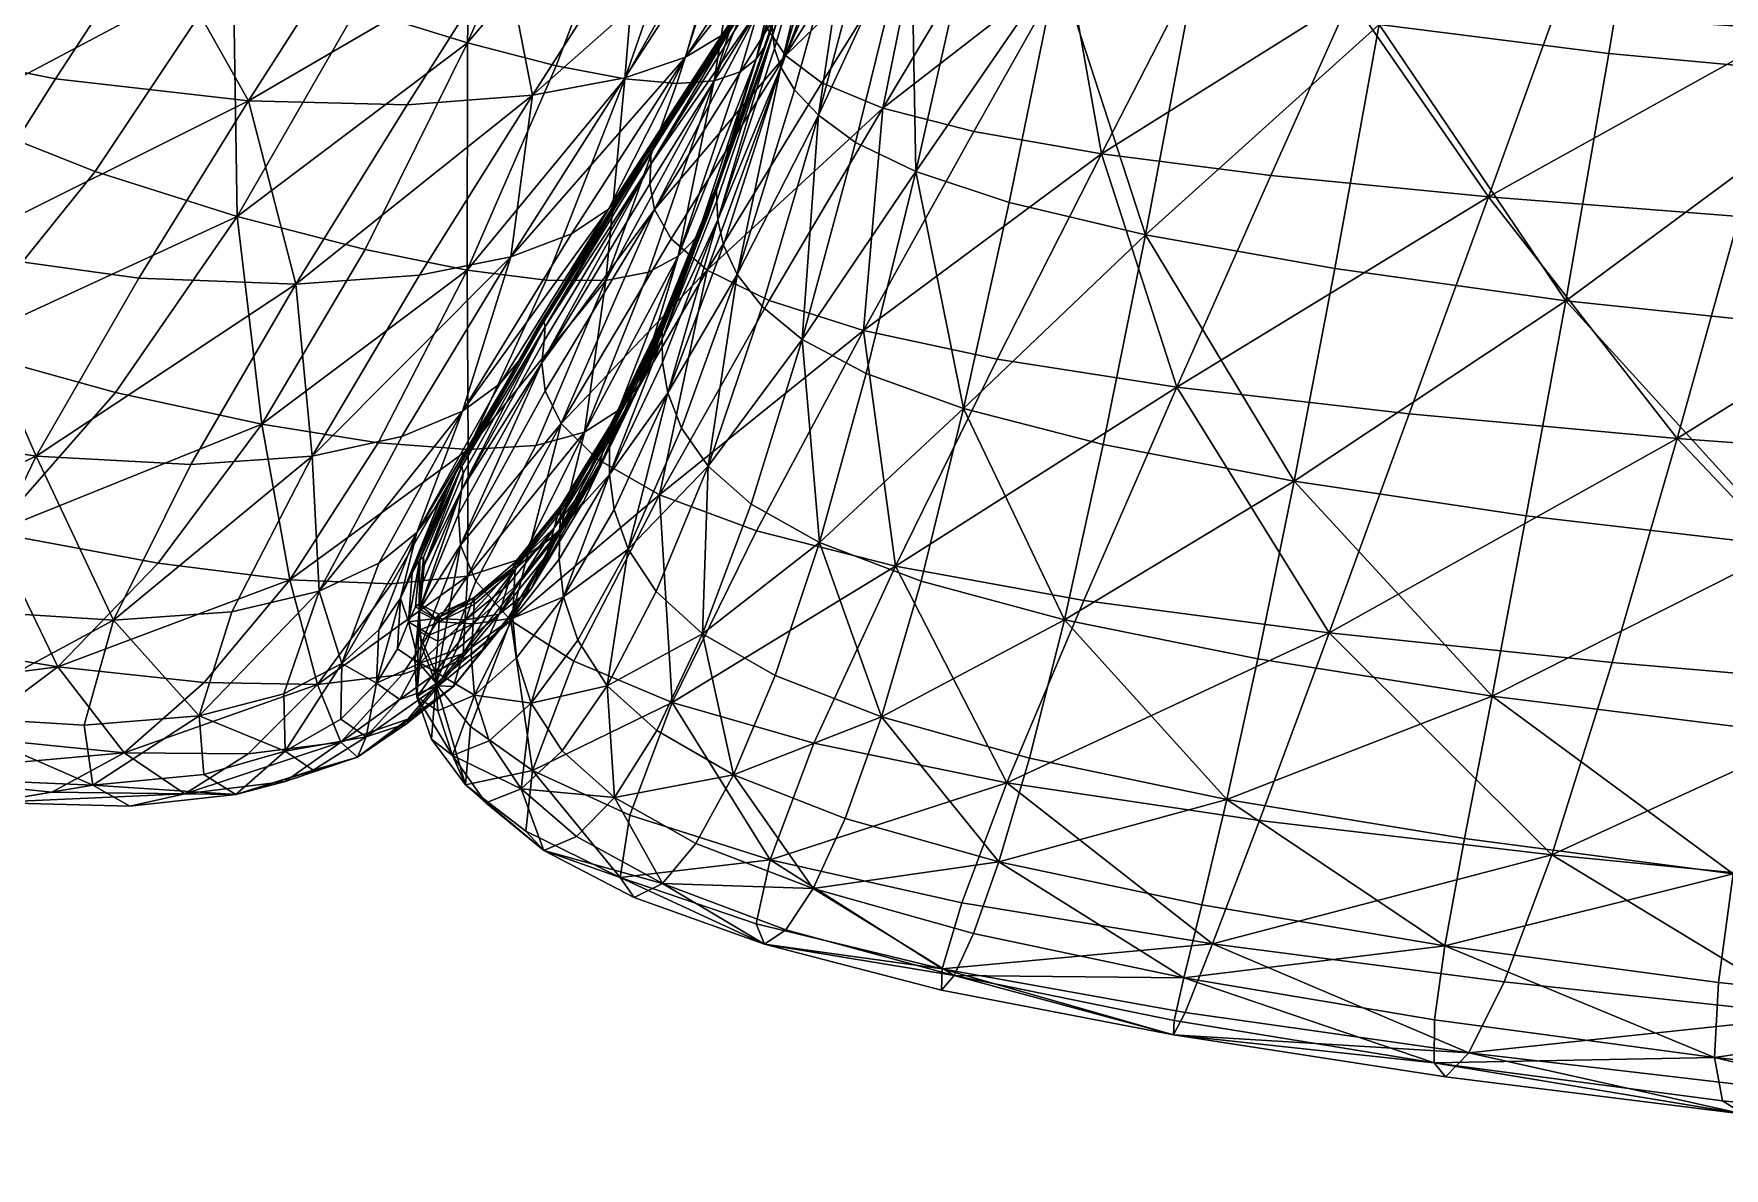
# Model space of a CAD drawing. Header units: millimetres. Extents: x -7995 to 5903, y -544 to 668.
# Drawn here: x 26.3 to 339.6, y -532.1 to -321.9 of the extents above; entities that cross this region are included whole.
import ezdxf

# ---------------------------------------------------------------- set-up
doc = ezdxf.new("R2010")
doc.units = ezdxf.units.MM
doc.layers.get('0').update_dxf_attribs({"true_color": 0x57e1c6})

msp = doc.modelspace()

# ---------------------------------------------------------------- meshes
at = {"color": 121, "true_color": 0xa6e5e5}
mesh = msp.add_polyface(dxfattribs=at)
corners = [(17.49, -286.69, 528.49), (-1.85, -272.83, 546.25), (-35.41, -308.73, 541.65), (29.51, -232.17, 543.03), (67.63, -272.03, 26.01), (26.59, -264.91, 38.25), (31.4, -258.02, 38.74), (71.9, -265.41, 25.78), (48.31, -302.7, 37.43), (6.27, -295.37, 49.27), (18.66, -276.88, 41.33), (60.25, -283.88, 29.51), (-39.61, -284.12, 66.22), (-18.16, -254.37, 55.86), (-26.69, -266.24, 58.39), (106.5, -269.52, 18.6), (74.5, -262.3, 27.67), (95.72, -287.32, 22.89), (84.04, -306.18, 30.6), (66.11, -334.31, 43.47), (30.34, -330.22, 50.93), (74.86, -368.3, 57.4), (45.74, -367.15, 61.46), (95.52, -335.02, 40.29), (10.12, -362.21, 69.84), (97.76, -366.64, 56.95), (77.89, -400.19, 78.03), (26.73, -400.15, 84.55), (11.37, -380, 456.74), (37.67, -347.39, 475.99), (10.87, -336.77, 499.02), (-19.14, -369.02, 481.46), (63.27, -308.95, 487.59), (39.79, -298.75, 508.4), (-14.21, -323.89, 521.5), (68.57, -394.25, 413.77), (87.71, -361.85, 435.33), (64.01, -355.75, 454.17), (41.46, -388.38, 433.58), (106.7, -323.53, 450.35), (86.16, -317.23, 467.7), (107.72, -273.67, 474.56), (87.87, -265.61, 492.09), (67.28, -255.94, 510.28), (47.36, -244.77, 527.73), (-11.95, -321.82, 63.36)]
mesh.append_faces([[corners[k] for k in face] for face in [(0, 1, 2), (3, 1, 0), (4, 5, 6), (6, 7, 4), (8, 9, 10), (10, 11, 8), (10, 9, 12), (13, 5, 10), (10, 14, 13), (4, 11, 10), (10, 5, 4), (15, 7, 16), (4, 7, 15), (8, 11, 17), (17, 18, 8), (17, 11, 4), (8, 18, 19), (19, 20, 8), (21, 22, 19), (19, 23, 21), (24, 20, 19), (19, 22, 24), (21, 25, 26), (24, 22, 27), (27, 22, 21), (28, 29, 30), (30, 31, 28), (32, 33, 30), (30, 29, 32), (0, 34, 30), (30, 33, 0), (35, 36, 37), (37, 38, 35), (39, 40, 37), (37, 36, 39), (32, 29, 37), (37, 40, 32), (28, 38, 37), (37, 29, 28), (32, 40, 41), (41, 42, 32), (0, 33, 43), (43, 44, 0), (32, 42, 43), (43, 33, 32), (8, 20, 45), (45, 9, 8), (45, 20, 24)]], dxfattribs={"vtx2": -1, "color": 121})
mesh = msp.add_polyface(dxfattribs=at)
corners = [(132.29, -367.6, 402.37), (145.48, -331.11, 418.78), (135.87, -330.25, 427.01), (158.9, -289.3, 429.66), (150.61, -287.63, 437.66), (152.43, -330.59, 411.34), (143.8, -232.14, 461.85), (125.43, -280.04, 459.11), (139.59, -284.62, 447.14), (123.11, -327.8, 437.16), (165.45, -240.3, 442.75), (131.82, -276.81, 17.11), (135.49, -271.02, 16.16), (159.14, -270.57, 17.45), (155.08, -275.89, 18.72), (137.49, -268.42, 16.82), (161.28, -268.35, 17.42), (154.06, -302, 33.33), (136.85, -304.98, 29.23), (148.32, -286.6, 22.27), (113.54, -306.65, 28.09), (125.07, -287.97, 20.72), (135.84, -330.04, 44.14), (118.71, -333.28, 40.74), (137.4, -263.38, 23.83), (140.29, -264.81, 21.67), (112.41, -263.73, 27.13), (140.27, -265.83, 19.69), (164.27, -264.29, 19.17), (160.99, -262.11, 20.89), (139.21, -266.86, 18.04), (162.3, -266.96, 17.56), (110.83, -265.12, 21.9), (140.32, -343.45, 85.79), (139.6, -344.33, 84.52), (159.91, -312.85, 72.62), (160.58, -311.67, 73.74), (138.37, -346.56, 81.25), (158.83, -315.15, 69.19), (140.65, -346.06, 81.89), (140.64, -344.01, 84.94), (160.95, -311.78, 72.54), (161.11, -313.36, 69), (147.07, -326.22, 49.83), (153.75, -322.22, 56.66), (132.82, -354.39, 70.02), (114.7, -363.19, 59.43), (136.54, -350.09, 76.07), (157.22, -318.4, 63.5), (141.31, -354.43, 69.67), (140.46, -349.67, 76.52), (161.17, -316.58, 63.11), (145.73, -363.1, 387.95), (157.2, -328.9, 403.57)]
mesh.append_faces([[corners[k] for k in face] for face in [(0, 1, 2), (2, 1, 3), (3, 4, 2), (3, 1, 5), (6, 7, 8), (2, 4, 8), (8, 9, 2), (8, 4, 10), (11, 12, 13), (13, 14, 11), (15, 16, 13), (13, 12, 15), (17, 18, 19), (20, 21, 19), (19, 18, 20), (11, 14, 19), (19, 21, 11), (17, 22, 23), (23, 18, 17), (24, 25, 26), (26, 25, 27), (27, 25, 28), (24, 29, 28), (28, 25, 24), (15, 30, 31), (31, 16, 15), (31, 30, 27), (27, 30, 32), (32, 30, 15), (33, 34, 35), (35, 36, 33), (37, 38, 35), (35, 34, 37), (39, 40, 41), (41, 42, 39), (33, 36, 41), (41, 40, 33), (43, 22, 17), (43, 44, 45), (46, 22, 43), (37, 47, 48), (48, 38, 37), (45, 44, 48), (48, 47, 45), (49, 50, 51), (39, 42, 51), (51, 50, 39), (52, 53, 5)]], dxfattribs={"vtx2": -1, "color": 121})
mesh = msp.add_polyface(dxfattribs=at)
corners = [(270.31, -315.16, 17.14), (240.56, -312.16, 19.31), (250.73, -292.01, 14.73), (279.45, -294.38, 13.13), (217.97, -309.05, 22.1), (228.77, -289.55, 16.99), (234.46, -278.7, 14.42), (256.18, -280.77, 12.44), (284.36, -282.78, 11.11), (190.5, -301.81, 31.12), (201.7, -283.48, 25.21), (212.7, -286.79, 20.34), (201.6, -305.66, 25.9), (249.96, -264.5, 454.42), (240.81, -314.44, 447.21), (275.64, -320.13, 454.11), (284.43, -269.45, 461.47), (232.32, -359.12, 433.64), (267.42, -365.41, 440.14), (259.88, -404.79, 419.52), (224.48, -398, 413.71), (217.31, -430.52, 387.39), (310.23, -371.39, 446.11), (216.08, -309.18, 440.75), (209.74, -256.22, 441.23), (199.45, -304.36, 434.45), (189.75, -347.42, 421.87), (207.05, -353.12, 427.66), (188.94, -300.01, 428), (198.61, -391.35, 408.45), (255.6, -348.15, 23.63), (224.17, -344.15, 26.81), (238.18, -387.37, 34.19), (204.88, -382.2, 38.49), (180.1, -376.85, 43.24), (200.55, -340.01, 30.53), (220.91, -426.89, 50.41), (186, -420.54, 55.64), (183.64, -335.65, 35.1), (281.24, -392.34, 30.16), (266.36, -432.91, 45.48), (295.91, -352.09, 20.7)]
mesh.append_faces([[corners[k] for k in face] for face in [(0, 1, 2), (2, 3, 0), (4, 5, 2), (2, 1, 4), (6, 7, 2), (2, 5, 6), (8, 3, 2), (2, 7, 8), (9, 10, 11), (11, 12, 9), (6, 5, 11), (4, 12, 11), (11, 5, 4), (13, 14, 15), (15, 16, 13), (17, 18, 15), (15, 14, 17), (19, 20, 21), (22, 18, 19), (17, 20, 19), (19, 18, 17), (23, 14, 13), (24, 25, 23), (26, 27, 23), (23, 25, 26), (17, 14, 23), (23, 27, 17), (28, 25, 24), (21, 20, 29), (17, 27, 29), (29, 20, 17), (29, 27, 26), (0, 30, 31), (31, 1, 0), (32, 33, 31), (31, 30, 32), (34, 35, 31), (31, 33, 34), (4, 1, 31), (31, 35, 4), (32, 36, 37), (37, 33, 32), (4, 35, 38), (38, 12, 4), (32, 39, 40), (41, 30, 0), (32, 30, 41), (41, 39, 32)]], dxfattribs={"vtx2": -1, "color": 121})
mesh = msp.add_polyface(dxfattribs=at)
corners = [(106.61, -365.72, 421.22), (87.71, -361.85, 435.33), (68.57, -394.25, 413.77), (106.83, -398.95, 388.34), (121.27, -367.56, 410.63), (135.87, -330.25, 427.01), (123.11, -327.8, 437.16), (106.7, -323.53, 450.35), (132.29, -367.6, 402.37), (139.59, -284.62, 447.14), (125.43, -280.04, 459.11), (74.5, -262.3, 27.67), (108.7, -266.63, 19.84), (106.5, -269.52, 18.6), (137.49, -268.42, 16.82), (135.49, -271.02, 16.16), (131.82, -276.81, 17.11), (102.69, -275.76, 19.25), (67.63, -272.03, 26.01), (95.72, -287.32, 22.89), (125.07, -287.97, 20.72), (113.54, -306.65, 28.09), (84.04, -306.18, 30.6), (95.52, -335.02, 40.29), (66.11, -334.31, 43.47), (114.7, -363.19, 59.43), (97.76, -366.64, 56.95), (118.71, -333.28, 40.74), (135.84, -330.04, 44.14), (74.86, -368.3, 57.4), (136.85, -304.98, 29.23), (77.89, -400.19, 78.03), (112.41, -263.73, 27.13), (110.63, -262.62, 29.65), (137.4, -263.38, 23.83), (140.27, -265.83, 19.69), (112.27, -264.36, 24.43), (78.73, -260.6, 33.82), (76.88, -260.97, 30.52), (110.83, -265.12, 21.9), (107.72, -273.67, 474.56), (86.16, -317.23, 467.7), (121.06, -376.22, 101.17), (120.8, -375.21, 101.65), (140.32, -343.45, 85.79), (120.05, -375.79, 100.3), (118.7, -378, 97.29), (138.37, -346.56, 81.25), (125.97, -358.93, 64.13), (105.75, -391.82, 82.97), (132.82, -354.39, 70.02), (112.73, -386.69, 87.72), (116.66, -381.86, 92.8), (120.48, -382.84, 94), (120.92, -378.77, 98.68), (140.65, -346.06, 81.89)]
mesh.append_faces([[corners[k] for k in face] for face in [(0, 1, 2), (3, 4, 0), (5, 6, 0), (0, 4, 5), (7, 1, 0), (0, 6, 7), (8, 4, 3), (7, 6, 9), (9, 10, 7), (11, 12, 13), (14, 15, 13), (13, 12, 14), (16, 17, 13), (13, 15, 16), (13, 17, 18), (18, 17, 19), (16, 20, 19), (19, 17, 16), (21, 22, 19), (19, 20, 21), (21, 23, 24), (24, 22, 21), (25, 26, 27), (27, 28, 25), (29, 23, 27), (27, 26, 29), (21, 30, 27), (27, 23, 21), (31, 26, 25), (32, 33, 34), (35, 36, 32), (32, 36, 37), (11, 38, 39), (39, 12, 11), (37, 36, 39), (39, 36, 35), (14, 12, 39), (7, 10, 40), (40, 41, 7), (42, 43, 44), (45, 46, 47), (44, 43, 45), (25, 48, 49), (50, 51, 49), (49, 48, 50), (52, 51, 50), (47, 46, 52), (53, 54, 55)]], dxfattribs={"vtx2": -1, "color": 121})
mesh = msp.add_polyface(dxfattribs=at)
corners = [(310.23, -371.39, 446.11), (318.25, -325.54, 460.41), (275.64, -320.13, 454.11), (267.42, -365.41, 440.14), (326.69, -274.18, 467.85), (284.43, -269.45, 461.47), (259.88, -404.79, 419.52), (302.91, -411.25, 424.91), (410.55, -380.01, 452.31), (358.65, -376.45, 450.51), (351.65, -416.89, 428.89), (404.2, -421.22, 430.49), (424.62, -279.94, 474.43), (374.25, -277.92, 472.52), (366.31, -329.97, 465.03), (417.52, -332.72, 466.93), (360.68, -286.98, 9.19), (319.86, -284.96, 10.02), (321.57, -279.37, 9.62), (450.46, -289.17, 8.42), (404.88, -288.5, 8.65), (405.76, -282.63, 8.45), (446.67, -324.74, 11.39), (398.7, -323.36, 12.24), (402.72, -301.01, 9.85), (351.74, -321.09, 13.53), (357.56, -299.22, 10.65), (270.31, -315.16, 17.14), (279.45, -294.38, 13.13), (315.76, -296.9, 11.76), (308.15, -318.25, 15.19), (284.36, -282.78, 11.11), (392.19, -358.73, 16), (437.28, -403.85, 21.25), (383.97, -400.81, 23.53), (442.64, -360.87, 14.48), (330.9, -396.9, 26.56), (342.36, -355.72, 18.11), (374.83, -443.25, 37.22), (266.36, -432.91, 45.48), (281.24, -392.34, 30.16), (295.91, -352.09, 20.7)]
mesh.append_faces([[corners[k] for k in face] for face in [(0, 1, 2), (2, 3, 0), (4, 5, 2), (2, 1, 4), (6, 7, 0), (8, 9, 10), (10, 11, 8), (0, 7, 10), (10, 9, 0), (12, 13, 14), (14, 15, 12), (4, 1, 14), (14, 13, 4), (0, 9, 14), (14, 1, 0), (8, 15, 14), (14, 9, 8), (16, 17, 18), (19, 20, 21), (21, 20, 16), (22, 23, 24), (25, 26, 24), (24, 23, 25), (16, 20, 24), (24, 26, 16), (24, 20, 19), (27, 28, 29), (29, 30, 27), (31, 17, 29), (29, 28, 31), (16, 26, 29), (29, 17, 16), (25, 30, 29), (29, 26, 25), (32, 23, 22), (33, 34, 32), (32, 35, 33), (36, 37, 32), (32, 34, 36), (25, 23, 32), (32, 37, 25), (36, 34, 38), (39, 40, 36), (27, 30, 41), (25, 37, 41), (41, 30, 25), (36, 40, 41), (41, 37, 36)]], dxfattribs={"vtx2": -1, "color": 121})
mesh = msp.add_polyface(dxfattribs=at)
corners = [(152.43, -330.59, 411.34), (164.87, -289.84, 422.15), (158.9, -289.3, 429.66), (148.32, -286.6, 22.27), (165.46, -283.99, 26.78), (154.06, -302, 33.33), (188.94, -300.01, 428), (182.55, -296.13, 421.1), (171.73, -336.98, 409.64), (176.38, -288.52, 60.59), (177.34, -286.19, 64.06), (159.91, -312.85, 72.62), (158.83, -315.15, 69.19), (177.95, -284.8, 65.04), (160.58, -311.67, 73.74), (178.61, -285.83, 59.7), (161.11, -313.36, 69), (160.95, -311.78, 72.54), (178.33, -284.59, 63.57), (163.18, -320.02, 379.98), (163.18, -320.51, 380.94), (173.67, -285.3, 390.15), (173.66, -285.08, 389.11), (163.26, -322.02, 383.95), (173.85, -286.15, 393.4), (162.73, -321.84, 384.22), (163.1, -320.49, 381.08), (173.64, -285.4, 390.27), (173.41, -286.18, 393.62), (165.21, -298.58, 39.73), (147.07, -326.22, 49.83), (171.72, -295.01, 47.21), (157.22, -318.4, 63.5), (174.98, -291.56, 54.57), (176.53, -280.9, 33.51), (186.06, -274.36, 48.79), (190.5, -301.81, 31.12), (183.73, -297.32, 38.15), (194.92, -279.4, 32.06), (201.7, -283.48, 25.21), (180.22, -292.77, 45.95), (165.63, -325.9, 48.07), (178.87, -288.75, 53.48), (161.17, -316.58, 63.11), (162.29, -320.93, 55.81), (178.29, -292.75, 413.45), (175.71, -289.93, 405.79), (164.78, -328.08, 395.47), (163.61, -324.6, 389.03), (174.38, -287.71, 398.86), (168.92, -289.49, 414.1), (160.21, -326.55, 396.07), (171.44, -288.54, 406.22), (172.81, -287.34, 399.16), (161.92, -324.03, 389.42)]
mesh.append_faces([[corners[k] for k in face] for face in [(0, 1, 2), (3, 4, 5), (6, 7, 8), (9, 10, 11), (11, 12, 9), (13, 14, 11), (11, 10, 13), (15, 16, 17), (17, 18, 15), (13, 18, 17), (17, 14, 13), (19, 20, 21), (21, 22, 19), (23, 24, 21), (21, 20, 23), (25, 26, 27), (27, 28, 25), (19, 22, 27), (27, 26, 19), (5, 29, 30), (30, 29, 31), (9, 12, 32), (32, 33, 9), (31, 33, 32), (5, 4, 34), (34, 29, 5), (31, 29, 34), (9, 33, 35), (35, 33, 31), (36, 37, 38), (38, 39, 36), (38, 37, 40), (41, 37, 36), (40, 37, 41), (15, 42, 43), (43, 16, 15), (40, 44, 43), (43, 42, 40), (45, 46, 47), (8, 7, 45), (23, 48, 49), (49, 24, 23), (47, 46, 49), (50, 1, 0), (51, 52, 50), (53, 52, 51), (25, 28, 53), (53, 54, 25)]], dxfattribs={"vtx2": -1, "color": 121})
mesh = msp.add_polyface(dxfattribs=at)
corners = [(171.73, -336.98, 409.64), (178.6, -342.04, 415.97), (188.94, -300.01, 428), (189.75, -347.42, 421.87), (199.45, -304.36, 434.45), (168.72, -378.55, 398.31), (180.59, -384.87, 403.42), (161.31, -372.42, 392.8), (198.61, -391.35, 408.45), (190.5, -301.81, 31.12), (201.6, -305.66, 25.9), (183.64, -335.65, 35.1), (172.36, -330.97, 40.85), (180.1, -376.85, 43.24), (162.6, -371.34, 48.65), (200.55, -340.01, 30.53), (151.13, -365.69, 54.9), (163.18, -320.02, 379.98), (163.1, -320.49, 381.08), (152.7, -350.67, 367.54), (152.85, -350.05, 366.52), (162.73, -321.84, 384.22), (152.21, -352.57, 370.39), (163.26, -322.02, 383.95), (163.18, -320.51, 380.94), (152.85, -350.77, 367.34), (152.87, -352.87, 370), (171.72, -295.01, 47.21), (153.75, -322.22, 56.66), (147.07, -326.22, 49.83), (157.22, -318.4, 63.5), (165.63, -325.9, 48.07), (141.31, -354.43, 69.67), (162.29, -320.93, 55.81), (180.22, -292.77, 45.95), (161.17, -316.58, 63.11), (151.28, -402, 370.39), (156.66, -366.47, 386.56), (167.3, -332.27, 402.58), (164.78, -328.08, 395.47), (154.13, -361.03, 380.26), (178.29, -292.75, 413.45), (174.38, -287.71, 398.86), (163.61, -324.6, 389.03), (153.08, -356.39, 374.52), (152.43, -330.59, 411.34), (157.2, -328.9, 403.57), (168.92, -289.49, 414.1), (160.21, -326.55, 396.07), (145.73, -363.1, 387.95), (161.92, -324.03, 389.42), (151.22, -355.71, 375.06), (172.81, -287.34, 399.16)]
mesh.append_faces([[corners[k] for k in face] for face in [(0, 1, 2), (3, 4, 2), (2, 1, 3), (3, 1, 5), (5, 6, 3), (0, 7, 5), (5, 1, 0), (3, 6, 8), (9, 10, 11), (11, 12, 9), (13, 14, 11), (11, 15, 13), (16, 12, 11), (11, 14, 16), (17, 18, 19), (19, 20, 17), (21, 22, 19), (19, 18, 21), (23, 24, 25), (25, 26, 23), (17, 20, 25), (25, 24, 17), (27, 28, 29), (30, 28, 27), (9, 12, 31), (31, 12, 16), (32, 33, 31), (31, 33, 34), (35, 33, 32), (36, 7, 37), (0, 38, 37), (37, 7, 0), (39, 40, 37), (37, 38, 39), (39, 38, 41), (41, 38, 0), (42, 43, 39), (39, 43, 44), (44, 40, 39), (23, 26, 44), (44, 43, 23), (45, 46, 47), (47, 46, 48), (48, 46, 49), (21, 50, 51), (51, 22, 21), (51, 50, 48), (48, 50, 52)]], dxfattribs={"vtx2": -1, "color": 121})
mesh = msp.add_polyface(dxfattribs=at)
corners = [(128.37, -395.72, 373.52), (140.25, -366.04, 395.21), (132.29, -367.6, 402.37), (152.43, -330.59, 411.34), (145.48, -331.11, 418.78), (135.87, -330.25, 427.01), (121.27, -367.56, 410.63), (151.13, -365.69, 54.9), (162.6, -371.34, 48.65), (142.26, -407.32, 67.23), (140.32, -343.45, 85.79), (140.64, -344.01, 84.94), (121.06, -376.22, 101.17), (140.65, -346.06, 81.89), (120.92, -378.77, 98.68), (138.37, -346.56, 81.25), (139.6, -344.33, 84.52), (120.05, -375.79, 100.3), (133.09, -395.64, 325.61), (142.79, -375.88, 349.01), (142.79, -374.98, 348.35), (132.8, -395.5, 325.87), (142.57, -375.74, 349.27), (141.96, -378.12, 351.73), (152.7, -350.67, 367.54), (152.21, -352.57, 370.39), (152.85, -350.05, 366.52), (142.76, -378.47, 351.24), (152.87, -352.87, 370), (152.85, -350.77, 367.34), (132.82, -354.39, 70.02), (125.97, -358.93, 64.13), (147.07, -326.22, 49.83), (114.7, -363.19, 59.43), (136.54, -350.09, 76.07), (116.66, -381.86, 92.8), (144.45, -359.91, 62.18), (165.63, -325.9, 48.07), (141.31, -354.43, 69.67), (124.03, -394.14, 80.84), (121.08, -388.08, 87.82), (140.46, -349.67, 76.52), (120.48, -382.84, 94), (156.66, -366.47, 386.56), (154.13, -361.03, 380.26), (143.81, -388.45, 359.9), (142.85, -382.81, 355.06), (153.08, -356.39, 374.52), (145.73, -363.1, 387.95), (138.54, -386.88, 360.93), (149.22, -359.44, 381.08), (134.58, -391.68, 366.97), (160.21, -326.55, 396.07), (151.22, -355.71, 375.06), (140.81, -382.1, 355.73)]
mesh.append_faces([[corners[k] for k in face] for face in [(0, 1, 2), (3, 4, 2), (2, 1, 3), (5, 6, 2), (7, 8, 9), (10, 11, 12), (13, 14, 12), (12, 11, 13), (15, 16, 17), (17, 16, 10), (18, 19, 20), (21, 22, 23), (20, 22, 21), (23, 22, 24), (24, 25, 23), (20, 26, 24), (24, 22, 20), (27, 28, 29), (29, 19, 27), (20, 19, 29), (29, 26, 20), (30, 31, 32), (32, 31, 33), (30, 34, 35), (35, 34, 15), (7, 36, 37), (37, 36, 38), (38, 36, 39), (39, 40, 38), (39, 36, 7), (13, 41, 42), (38, 40, 42), (42, 41, 38), (43, 44, 45), (27, 46, 47), (47, 28, 27), (45, 44, 47), (47, 46, 45), (48, 1, 0), (49, 50, 48), (48, 51, 49), (48, 50, 52), (3, 1, 48), (23, 25, 53), (53, 54, 23), (52, 50, 53), (49, 54, 53), (53, 50, 49)]], dxfattribs={"vtx2": -1, "color": 121})
mesh = msp.add_polyface(dxfattribs=at)
corners = [(-2.03, -459.16, 274.82), (29.65, -462.45, 261.33), (43.04, -455.14, 300.35), (13.42, -452.21, 314.43), (54.3, -462.75, 252.06), (66, -455.35, 290.47), (78.87, -442.49, 326.9), (57.89, -442.11, 337.26), (30.77, -439.22, 351.81), (73.75, -423.06, 370.65), (49.37, -419.97, 385.43), (-22.09, -422.64, 123.18), (12.89, -428.75, 112.7), (8.03, -448.39, 145.89), (41.07, -430.55, 106.62), (35.63, -450, 138.88), (37.26, -461.14, 174.83), (10.38, -459.97, 182.67), (-23.63, -454.96, 194.84), (56.93, -448.32, 135.4), (57.83, -459.2, 170.42), (62.99, -429.04, 104.12), (44.1, -465.03, 213.03), (63.77, -462.85, 207.77), (-14.91, -460.27, 234.49), (18.17, -464.36, 221.63), (55.43, -401.73, 79.48), (77.89, -400.19, 78.03), (-8.61, -394.42, 93.98), (26.73, -400.15, 84.55), (10.12, -362.21, 69.84), (74.86, -368.3, 57.4), (-23.79, -446.24, 333.8), (-3.37, -433.56, 371.7), (68.57, -394.25, 413.77), (41.46, -388.38, 433.58), (18.69, -414.29, 405.52), (11.37, -380, 456.74), (-15.38, -405.86, 429.28), (-41.32, -424.89, 395.5)]
mesh.append_faces([[corners[k] for k in face] for face in [(0, 1, 2), (2, 3, 0), (4, 5, 2), (2, 1, 4), (6, 7, 2), (8, 3, 2), (2, 7, 8), (8, 7, 9), (9, 10, 8), (11, 12, 13), (14, 15, 13), (13, 12, 14), (16, 17, 13), (13, 15, 16), (13, 17, 18), (16, 15, 19), (19, 20, 16), (14, 21, 19), (19, 15, 14), (4, 22, 23), (16, 20, 23), (23, 22, 16), (0, 24, 25), (25, 1, 0), (18, 17, 25), (25, 24, 18), (16, 22, 25), (25, 17, 16), (4, 1, 25), (25, 22, 4), (14, 26, 27), (27, 21, 14), (11, 28, 29), (29, 12, 11), (29, 28, 30), (31, 26, 29), (14, 12, 29), (29, 26, 14), (0, 3, 32), (8, 33, 32), (32, 3, 8), (34, 35, 36), (36, 10, 34), (37, 38, 36), (36, 35, 37), (39, 33, 36), (8, 10, 36), (36, 33, 8)]], dxfattribs={"vtx2": -1, "color": 121})
mesh = msp.add_polyface(dxfattribs=at)
corners = [(106.83, -398.95, 388.34), (92.59, -423.81, 359.98), (106.7, -422.43, 352.18), (106.61, -365.72, 421.22), (90.13, -397.7, 399.11), (114.7, -363.19, 59.43), (94.53, -396.54, 79.44), (77.89, -400.19, 78.03), (103.5, -404.67, 117.84), (104.91, -402.4, 120.45), (97.83, -419.33, 145.49), (96.44, -421.8, 143.45), (105.66, -402.01, 121.77), (98.54, -418.91, 146.61), (97.7, -427.53, 174.92), (97.06, -428.1, 174.12), (95.76, -430.86, 172.75), (105.6, -406.38, 119.68), (98.37, -423.73, 145.23), (98.68, -420.42, 146.6), (105.85, -403.37, 121.59), (97.49, -432.54, 174.13), (97.8, -429.04, 174.98), (107.71, -431.23, 237.26), (107.94, -427.69, 237.1), (101.46, -430.9, 205.55), (107.9, -426.38, 236.97), (101.39, -429.48, 205.45), (100.84, -430.25, 205.03), (107.43, -427.33, 236.92), (106.39, -430.53, 237.03), (105.75, -391.82, 82.97), (97.27, -414.3, 110.2), (90.27, -420, 106.7), (112.73, -386.69, 87.72), (101.32, -408.91, 114.17), (116.66, -381.86, 92.8), (105.41, -416.69, 110.56), (108.21, -423.36, 104.4), (100.82, -442.36, 133.22), (104.99, -410.92, 115.83), (97.73, -428.73, 142.3), (98.09, -435.06, 138.17), (94.26, -426.46, 140.7), (93.68, -435.9, 171), (90.26, -432.36, 137.89)]
mesh.append_faces([[corners[k] for k in face] for face in [(0, 1, 2), (3, 4, 0), (5, 6, 7), (8, 9, 10), (10, 11, 8), (12, 13, 10), (10, 9, 12), (14, 15, 10), (10, 13, 14), (16, 11, 10), (10, 15, 16), (17, 18, 19), (19, 20, 17), (21, 22, 19), (19, 18, 21), (14, 13, 19), (19, 22, 14), (12, 20, 19), (19, 13, 12), (23, 24, 25), (26, 27, 25), (25, 24, 26), (14, 22, 25), (25, 27, 14), (25, 22, 21), (28, 29, 30), (16, 15, 28), (14, 27, 28), (28, 15, 14), (26, 29, 28), (28, 27, 26), (31, 6, 5), (32, 33, 31), (31, 34, 32), (8, 35, 36), (36, 35, 32), (37, 38, 39), (17, 40, 41), (41, 18, 17), (37, 42, 41), (41, 40, 37), (21, 18, 41), (8, 11, 43), (43, 35, 8), (16, 44, 43), (43, 11, 16), (32, 35, 43), (43, 45, 32)]], dxfattribs={"vtx2": -1, "color": 121})
mesh = msp.add_polyface(dxfattribs=at)
corners = [(151.28, -402, 370.39), (141.66, -425.28, 342.25), (150.25, -433.07, 345.61), (159.28, -409.06, 374.89), (171.92, -416.17, 379.03), (168.72, -378.55, 398.31), (161.31, -372.42, 392.8), (180.59, -384.87, 403.42), (190.75, -423.33, 383.09), (198.61, -391.35, 408.45), (180.1, -376.85, 43.24), (204.88, -382.2, 38.49), (186, -420.54, 55.64), (160.25, -413.98, 61.22), (114.74, -430.63, 97.89), (130.65, -400.67, 73.75), (142.26, -407.32, 67.23), (151.13, -365.69, 54.9), (162.6, -371.34, 48.65), (144.59, -445.81, 85.43), (142.76, -378.47, 351.24), (142.79, -375.88, 349.01), (133.09, -395.64, 325.61), (133.01, -398.62, 327.35), (142.79, -374.98, 348.35), (133.08, -394.61, 325.12), (123.91, -409.41, 298), (123.8, -413.8, 299.57), (141.96, -378.12, 351.73), (132.09, -398.28, 327.85), (132.8, -395.5, 325.87), (122.76, -413.45, 299.97), (124.03, -394.14, 80.84), (146.37, -394.99, 365.2), (136.48, -417.43, 338.28), (143.81, -388.45, 359.9), (133.87, -410.03, 334.15), (124.47, -426.24, 304.3), (132.99, -403.59, 330.35), (142.85, -382.81, 355.06), (123.67, -419.23, 301.67), (156.66, -366.47, 386.56), (128.37, -395.72, 373.52), (134.58, -391.68, 366.97), (145.73, -363.1, 387.95), (123.81, -414.23, 340.35), (138.54, -386.88, 360.93), (128.24, -408.52, 335.29), (140.81, -382.1, 355.73), (130.79, -402.91, 331.06)]
mesh.append_faces([[corners[k] for k in face] for face in [(0, 1, 2), (2, 3, 0), (4, 3, 2), (0, 3, 5), (5, 6, 0), (4, 7, 5), (5, 3, 4), (4, 8, 9), (9, 7, 4), (10, 11, 12), (12, 13, 10), (14, 15, 16), (16, 15, 17), (10, 13, 16), (16, 18, 10), (16, 13, 19), (20, 21, 22), (22, 23, 20), (24, 25, 22), (22, 25, 26), (27, 23, 22), (28, 29, 30), (30, 29, 31), (26, 25, 30), (30, 25, 24), (17, 15, 32), (0, 33, 34), (34, 1, 0), (35, 36, 34), (34, 33, 35), (34, 36, 37), (20, 23, 38), (38, 39, 20), (38, 23, 27), (37, 36, 38), (38, 40, 37), (35, 39, 38), (38, 36, 35), (41, 33, 0), (35, 33, 41), (42, 43, 44), (45, 43, 42), (46, 43, 45), (45, 47, 46), (28, 48, 49), (49, 29, 28), (46, 47, 49), (49, 48, 46), (31, 29, 49)]], dxfattribs={"vtx2": -1, "color": 121})
mesh = msp.add_polyface(dxfattribs=at)
corners = [(43.04, -455.14, 300.35), (66, -455.35, 290.47), (78.87, -442.49, 326.9), (86.28, -455.97, 242.22), (95.6, -448.9, 279.06), (83.22, -453.17, 283.73), (72.87, -460.45, 246.02), (94.57, -440.62, 319.57), (54.3, -462.75, 252.06), (106.7, -422.43, 352.18), (92.59, -423.81, 359.98), (68.57, -394.25, 413.77), (49.37, -419.97, 385.43), (73.75, -423.06, 370.65), (90.13, -397.7, 399.11), (57.89, -442.11, 337.26), (106.83, -398.95, 388.34), (79.2, -425.19, 104.42), (72.62, -444.22, 134.6), (56.93, -448.32, 135.4), (62.99, -429.04, 104.12), (72.88, -454.87, 168.57), (57.83, -459.2, 170.42), (63.77, -462.85, 207.77), (78.07, -458.38, 204.92), (106.61, -365.72, 421.22), (77.89, -400.19, 78.03), (94.53, -396.54, 79.44), (55.43, -401.73, 79.48), (74.86, -368.3, 57.4), (105.75, -391.82, 82.97), (90.27, -420, 106.7), (87.87, -452.17, 203.54), (95.45, -449.74, 239.68), (83.22, -448.89, 168.39), (89.82, -442.24, 169.37), (94.12, -445.25, 203.26), (83.39, -438.6, 135.64), (97.27, -414.3, 110.2), (90.26, -432.36, 137.89), (94.26, -426.46, 140.7), (93.68, -435.9, 171), (97.74, -438.62, 203.68)]
mesh.append_faces([[corners[k] for k in face] for face in [(0, 1, 2), (3, 4, 5), (5, 6, 3), (2, 1, 5), (5, 7, 2), (8, 6, 5), (5, 1, 8), (2, 7, 9), (9, 10, 2), (11, 12, 13), (13, 14, 11), (2, 10, 13), (13, 15, 2), (16, 14, 13), (13, 10, 16), (17, 18, 19), (19, 20, 17), (21, 22, 19), (19, 18, 21), (3, 6, 23), (23, 24, 3), (23, 6, 8), (21, 24, 23), (23, 22, 21), (11, 14, 25), (17, 20, 26), (26, 27, 17), (26, 28, 29), (17, 27, 30), (30, 31, 17), (3, 24, 32), (32, 33, 3), (21, 34, 32), (32, 24, 21), (35, 36, 32), (32, 34, 35), (17, 31, 37), (37, 18, 17), (38, 39, 37), (37, 31, 38), (35, 34, 37), (37, 39, 35), (21, 18, 37), (37, 34, 21), (35, 39, 40), (40, 41, 35), (35, 41, 42), (42, 36, 35)]], dxfattribs={"vtx2": -1, "color": 121})
mesh = msp.add_polyface(dxfattribs=at)
corners = [(128.37, -395.72, 373.52), (119.35, -398.22, 380.23), (106.7, -422.43, 352.18), (116.84, -419.16, 346.05), (106.83, -398.95, 388.34), (132.29, -367.6, 402.37), (105.6, -406.38, 119.68), (105.85, -403.37, 121.59), (121.06, -376.22, 101.17), (120.92, -378.77, 98.68), (105.66, -402.01, 121.77), (120.8, -375.21, 101.65), (103.5, -404.67, 117.84), (118.7, -378, 97.29), (120.05, -375.79, 100.3), (104.91, -402.4, 120.45), (107.9, -426.38, 236.97), (115.46, -419.85, 268.22), (115.06, -420.85, 268.49), (123.91, -409.41, 298), (123.58, -410.39, 298.54), (122.76, -413.45, 299.97), (114.14, -424.06, 269.29), (123.8, -413.8, 299.57), (123.94, -410.54, 298.34), (115.49, -421.06, 268.44), (115.31, -424.51, 269.13), (133.09, -395.64, 325.61), (132.8, -395.5, 325.87), (116.66, -381.86, 92.8), (97.27, -414.3, 110.2), (112.73, -386.69, 87.72), (114.74, -430.63, 97.89), (108.21, -423.36, 104.4), (124.03, -394.14, 80.84), (130.65, -400.67, 73.75), (105.41, -416.69, 110.56), (121.08, -388.08, 87.82), (120.48, -382.84, 94), (104.99, -410.92, 115.83), (123.67, -419.23, 301.67), (132.99, -403.59, 330.35), (115.06, -430.21, 270.26), (123.81, -414.23, 340.35), (105.86, -436.76, 314.12), (118.5, -424.78, 305.43), (128.24, -408.52, 335.29), (121.31, -418.56, 302.28), (112.54, -429.46, 270.63), (130.79, -402.91, 331.06)]
mesh.append_faces([[corners[k] for k in face] for face in [(0, 1, 2), (2, 3, 0), (2, 1, 4), (5, 1, 0), (4, 1, 5), (6, 7, 8), (8, 9, 6), (10, 11, 8), (8, 7, 10), (12, 13, 14), (14, 15, 12), (10, 15, 14), (14, 11, 10), (16, 17, 18), (19, 20, 18), (18, 17, 19), (21, 22, 18), (18, 20, 21), (23, 24, 25), (25, 26, 23), (19, 17, 25), (25, 24, 19), (25, 17, 16), (19, 24, 27), (27, 24, 23), (21, 20, 28), (28, 20, 19), (29, 13, 12), (30, 31, 29), (32, 33, 34), (34, 35, 32), (36, 37, 34), (34, 33, 36), (6, 9, 38), (38, 39, 6), (36, 39, 38), (38, 37, 36), (23, 40, 41), (23, 26, 42), (42, 40, 23), (0, 3, 43), (43, 3, 44), (45, 46, 43), (21, 47, 48), (48, 22, 21), (45, 47, 49), (49, 46, 45), (49, 47, 21)]], dxfattribs={"vtx2": -1, "color": 121})
mesh = msp.add_polyface(dxfattribs=at)
corners = [(217.31, -430.52, 387.39), (210.82, -456.16, 354.67), (247.41, -463.8, 358.25), (253.17, -437.76, 392.24), (205.16, -475.38, 316.94), (242.78, -483.36, 319.06), (287.82, -490.94, 321.03), (291.46, -471.06, 361.6), (296.57, -444.63, 396.75), (196.88, -496.4, 232.05), (237.65, -504.75, 230.95), (239.47, -496.87, 276.13), (200.46, -488.63, 275.6), (285.84, -512.62, 229.89), (285.88, -504.66, 276.6), (337.8, -511.63, 276.71), (259.88, -404.79, 419.52), (302.91, -411.25, 424.91), (206.66, -460.73, 73.88), (253.47, -467.68, 68.52), (244.79, -490.58, 101.19), (198.29, -482.96, 106.2), (307.64, -474.07, 63.64), (298.8, -497.63, 96.6), (292.25, -510.78, 137.14), (239.68, -503.28, 140.88), (194.64, -495.21, 144.94), (194.55, -499.14, 187.69), (237.51, -507.45, 185), (287.95, -515.22, 182.49), (190.75, -423.33, 383.09), (183.39, -448.5, 351.55), (198.61, -391.35, 408.45), (186, -420.54, 55.64), (220.91, -426.89, 50.41), (266.36, -432.91, 45.48), (238.18, -387.37, 34.19), (330.9, -396.9, 26.56), (318.83, -438.42, 41.01)]
mesh.append_faces([[corners[k] for k in face] for face in [(0, 1, 2), (2, 3, 0), (4, 5, 2), (2, 1, 4), (6, 7, 2), (2, 5, 6), (8, 3, 2), (2, 7, 8), (9, 10, 11), (11, 12, 9), (13, 14, 11), (11, 10, 13), (6, 5, 11), (11, 14, 6), (4, 12, 11), (11, 5, 4), (6, 14, 15), (15, 14, 13), (0, 3, 16), (8, 17, 16), (16, 3, 8), (18, 19, 20), (20, 21, 18), (22, 23, 20), (20, 19, 22), (24, 25, 20), (20, 23, 24), (26, 21, 20), (20, 25, 26), (9, 27, 28), (28, 10, 9), (26, 25, 28), (28, 27, 26), (24, 29, 28), (28, 25, 24), (13, 10, 28), (28, 29, 13), (0, 30, 31), (31, 1, 0), (4, 1, 31), (32, 30, 0), (33, 34, 18), (18, 34, 35), (35, 19, 18), (35, 34, 36), (37, 38, 35), (22, 19, 35), (35, 38, 22)]], dxfattribs={"vtx2": -1, "color": 121})
mesh = msp.add_polyface(dxfattribs=at)
corners = [(395.79, -525.43, 227.47), (393.34, -517.41, 276.16), (337.8, -511.63, 276.71), (339.28, -519.63, 228.77), (393.22, -503.41, 322.5), (338.55, -497.74, 322.34), (287.82, -490.94, 321.03), (285.84, -512.62, 229.89), (398.91, -455.75, 401.35), (345.73, -450.76, 400.08), (341.28, -477.58, 364.01), (395.16, -483, 364.79), (296.57, -444.63, 396.75), (291.46, -471.06, 361.6), (404.2, -421.22, 430.49), (351.65, -416.89, 428.89), (302.91, -411.25, 424.91), (423.49, -484.47, 56.13), (415.51, -509.17, 89.4), (356.86, -503.89, 92.62), (365.53, -479.72, 59.45), (407.69, -523.06, 131.06), (349.28, -517.46, 133.82), (292.25, -510.78, 137.14), (298.8, -497.63, 96.6), (307.64, -474.07, 63.64), (343.27, -522.15, 180.17), (400.85, -527.89, 178.09), (287.95, -515.22, 182.49), (374.83, -443.25, 37.22), (430.82, -447.21, 34.27), (318.83, -438.42, 41.01), (330.9, -396.9, 26.56), (437.28, -403.85, 21.25), (383.97, -400.81, 23.53), (451.42, -486.96, 363.23), (450.62, -521.63, 274.68), (458.62, -423.76, 428.73), (458.07, -532.15, 176.27)]
mesh.append_faces([[corners[k] for k in face] for face in [(0, 1, 2), (2, 3, 0), (4, 5, 2), (2, 1, 4), (2, 5, 6), (7, 3, 2), (8, 9, 10), (10, 11, 8), (12, 13, 10), (10, 9, 12), (6, 5, 10), (10, 13, 6), (4, 11, 10), (10, 5, 4), (8, 14, 15), (15, 9, 8), (12, 9, 15), (15, 16, 12), (17, 18, 19), (19, 20, 17), (21, 22, 19), (19, 18, 21), (23, 24, 19), (19, 22, 23), (25, 20, 19), (19, 24, 25), (0, 3, 26), (26, 27, 0), (7, 28, 26), (26, 3, 7), (23, 22, 26), (26, 28, 23), (21, 27, 26), (26, 22, 21), (17, 20, 29), (29, 30, 17), (25, 31, 29), (29, 20, 25), (29, 31, 32), (33, 30, 29), (29, 34, 33), (8, 11, 35), (35, 11, 4), (36, 1, 0), (4, 1, 36), (37, 14, 8), (0, 27, 38), (38, 27, 21)]], dxfattribs={"vtx2": -1, "color": 121})
mesh = msp.add_polyface(dxfattribs=at)
corners = [(116.64, -461.85, 236.63), (110.05, -464.43, 198.74), (120.82, -473.24, 196.17), (126.91, -470.67, 235.73), (106.3, -461.06, 161.95), (117.48, -469.65, 157.78), (134.97, -478.29, 153.49), (142.83, -479.36, 234.57), (114.74, -430.63, 97.89), (126.38, -438.17, 91.56), (118.73, -458.45, 122.33), (107.25, -450.27, 127.81), (144.59, -445.81, 85.43), (136.74, -466.73, 116.84), (105.86, -436.76, 314.12), (116.84, -419.16, 346.05), (106.7, -422.43, 352.18), (133.93, -463.42, 274.7), (124.2, -454.76, 274.05), (132.59, -442.72, 309.7), (142.26, -407.32, 67.23), (106.39, -430.53, 237.03), (107.43, -427.33, 236.92), (115.06, -420.85, 268.49), (114.14, -424.06, 269.29), (107.9, -426.38, 236.97), (107.71, -431.23, 237.26), (115.31, -424.51, 269.13), (115.49, -421.06, 268.44), (107.94, -427.69, 237.1), (110.7, -452.91, 237.15), (103.92, -455.64, 200.99), (118.49, -445.94, 272.95), (127.13, -434.27, 307.09), (124.47, -426.24, 304.3), (115.78, -437.55, 271.61), (107.97, -444.44, 237.37), (136.48, -417.43, 338.28), (107.35, -437.01, 237.38), (115.06, -430.21, 270.26), (123.67, -419.23, 301.67), (113.59, -431.16, 309.39), (123.81, -414.23, 340.35), (118.5, -424.78, 305.43), (104.08, -442.87, 275.4), (109.46, -436.06, 272.63), (112.54, -429.46, 270.63), (121.31, -418.56, 302.28)]
mesh.append_faces([[corners[k] for k in face] for face in [(0, 1, 2), (2, 3, 0), (4, 5, 2), (2, 1, 4), (2, 5, 6), (7, 3, 2), (8, 9, 10), (10, 11, 8), (10, 9, 12), (6, 5, 10), (10, 13, 6), (4, 11, 10), (10, 5, 4), (14, 15, 16), (0, 3, 17), (17, 18, 0), (19, 18, 17), (20, 9, 8), (21, 22, 23), (23, 24, 21), (23, 22, 25), (26, 27, 28), (28, 29, 26), (25, 29, 28), (0, 30, 31), (31, 1, 0), (0, 18, 32), (32, 30, 0), (19, 33, 32), (32, 18, 19), (34, 35, 32), (32, 33, 34), (36, 30, 32), (32, 35, 36), (34, 33, 37), (26, 38, 39), (39, 27, 26), (36, 35, 39), (39, 38, 36), (34, 40, 39), (39, 35, 34), (14, 41, 42), (42, 41, 43), (43, 41, 44), (44, 45, 43), (21, 24, 46), (43, 45, 46), (46, 47, 43)]], dxfattribs={"vtx2": -1, "color": 121})
mesh = msp.add_polyface(dxfattribs=at)
corners = [(134.97, -478.29, 153.49), (137.57, -481.99, 193.39), (120.82, -473.24, 196.17), (142.83, -479.36, 234.57), (144.59, -445.81, 85.43), (136.74, -466.73, 116.84), (118.73, -458.45, 122.33), (206.66, -460.73, 73.88), (198.29, -482.96, 106.2), (162.76, -474.96, 111.44), (170.86, -453.39, 79.53), (194.64, -495.21, 144.94), (160.21, -486.84, 149.17), (196.88, -496.4, 232.05), (165.71, -487.94, 233.3), (161.7, -490.64, 190.53), (194.55, -499.14, 187.69), (171.92, -416.17, 379.03), (163.68, -440.81, 348.62), (183.39, -448.5, 351.55), (190.75, -423.33, 383.09), (156, -459.24, 313.51), (176.69, -467.34, 315.16), (205.16, -475.38, 316.94), (132.59, -442.72, 309.7), (141.76, -451.04, 311.77), (150.25, -433.07, 345.61), (141.66, -425.28, 342.25), (149.01, -471.94, 275.06), (133.93, -463.42, 274.7), (126.91, -470.67, 235.73), (200.46, -488.63, 275.6), (170.75, -480.33, 275.3), (186, -420.54, 55.64), (160.25, -413.98, 61.22), (126.38, -438.17, 91.56), (142.26, -407.32, 67.23), (136.48, -417.43, 338.28), (127.13, -434.27, 307.09)]
mesh.append_faces([[corners[k] for k in face] for face in [(0, 1, 2), (2, 1, 3), (4, 5, 6), (7, 8, 9), (9, 10, 7), (11, 12, 9), (9, 8, 11), (0, 5, 9), (9, 12, 0), (4, 10, 9), (9, 5, 4), (13, 14, 15), (15, 16, 13), (3, 1, 15), (15, 14, 3), (0, 12, 15), (15, 1, 0), (11, 16, 15), (15, 12, 11), (17, 18, 19), (19, 20, 17), (21, 22, 19), (19, 18, 21), (19, 22, 23), (24, 25, 26), (26, 27, 24), (21, 18, 26), (26, 25, 21), (26, 18, 17), (3, 28, 29), (29, 30, 3), (21, 25, 29), (29, 28, 21), (29, 25, 24), (13, 31, 32), (32, 14, 13), (23, 22, 32), (32, 31, 23), (21, 28, 32), (32, 22, 21), (3, 14, 32), (32, 28, 3), (7, 10, 33), (4, 34, 33), (33, 10, 4), (4, 35, 36), (24, 27, 37), (37, 38, 24)]], dxfattribs={"vtx2": -1, "color": 121})
mesh = msp.add_polyface(dxfattribs=at)
corners = [(105.86, -436.76, 314.12), (94.57, -440.62, 319.57), (83.22, -453.17, 283.73), (95.6, -448.9, 279.06), (106.7, -422.43, 352.18), (101.46, -430.9, 205.55), (101.18, -434.47, 205.2), (107.71, -431.23, 237.26), (97.49, -432.54, 174.13), (106.39, -430.53, 237.03), (99.67, -433.28, 204.39), (100.84, -430.25, 205.03), (95.76, -430.86, 172.75), (114.74, -430.63, 97.89), (107.25, -450.27, 127.81), (100.82, -442.36, 133.22), (108.21, -423.36, 104.4), (106.3, -461.06, 161.95), (100.01, -452.62, 165.88), (97.3, -444.76, 169.36), (98.09, -435.06, 138.17), (105.41, -416.69, 110.56), (107.97, -444.44, 237.37), (101.2, -447.36, 202.86), (103.92, -455.64, 200.99), (110.7, -452.91, 237.15), (110.05, -464.43, 198.74), (100.69, -440.13, 204.28), (107.35, -437.01, 237.38), (96.89, -437.92, 172.19), (97.73, -428.73, 142.3), (86.28, -455.97, 242.22), (95.45, -449.74, 239.68), (104.08, -442.87, 275.4), (101.28, -442.75, 238.15), (109.46, -436.06, 272.63), (113.59, -431.16, 309.39), (112.54, -429.46, 270.63), (104.63, -436.01, 237.35), (87.87, -452.17, 203.54), (94.12, -445.25, 203.26), (97.74, -438.62, 203.68), (93.68, -435.9, 171)]
mesh.append_faces([[corners[k] for k in face] for face in [(0, 1, 2), (2, 3, 0), (4, 1, 0), (5, 6, 7), (8, 6, 5), (9, 10, 11), (11, 10, 12), (13, 14, 15), (15, 16, 13), (17, 18, 15), (15, 14, 17), (19, 20, 15), (15, 18, 19), (15, 20, 21), (22, 23, 24), (24, 25, 22), (19, 18, 24), (24, 23, 19), (17, 26, 24), (24, 18, 17), (7, 6, 27), (27, 28, 7), (8, 29, 27), (27, 6, 8), (19, 23, 27), (27, 29, 19), (22, 28, 27), (27, 23, 22), (19, 29, 30), (30, 20, 19), (30, 29, 8), (31, 32, 33), (33, 3, 31), (34, 35, 33), (33, 32, 34), (0, 3, 33), (33, 36, 0), (37, 38, 9), (34, 38, 37), (37, 35, 34), (34, 32, 39), (39, 40, 34), (9, 38, 41), (41, 10, 9), (34, 40, 41), (41, 38, 34), (12, 10, 41), (41, 42, 12)]], dxfattribs={"vtx2": -1, "color": 121})

doc.saveas('drawing.dxf')
